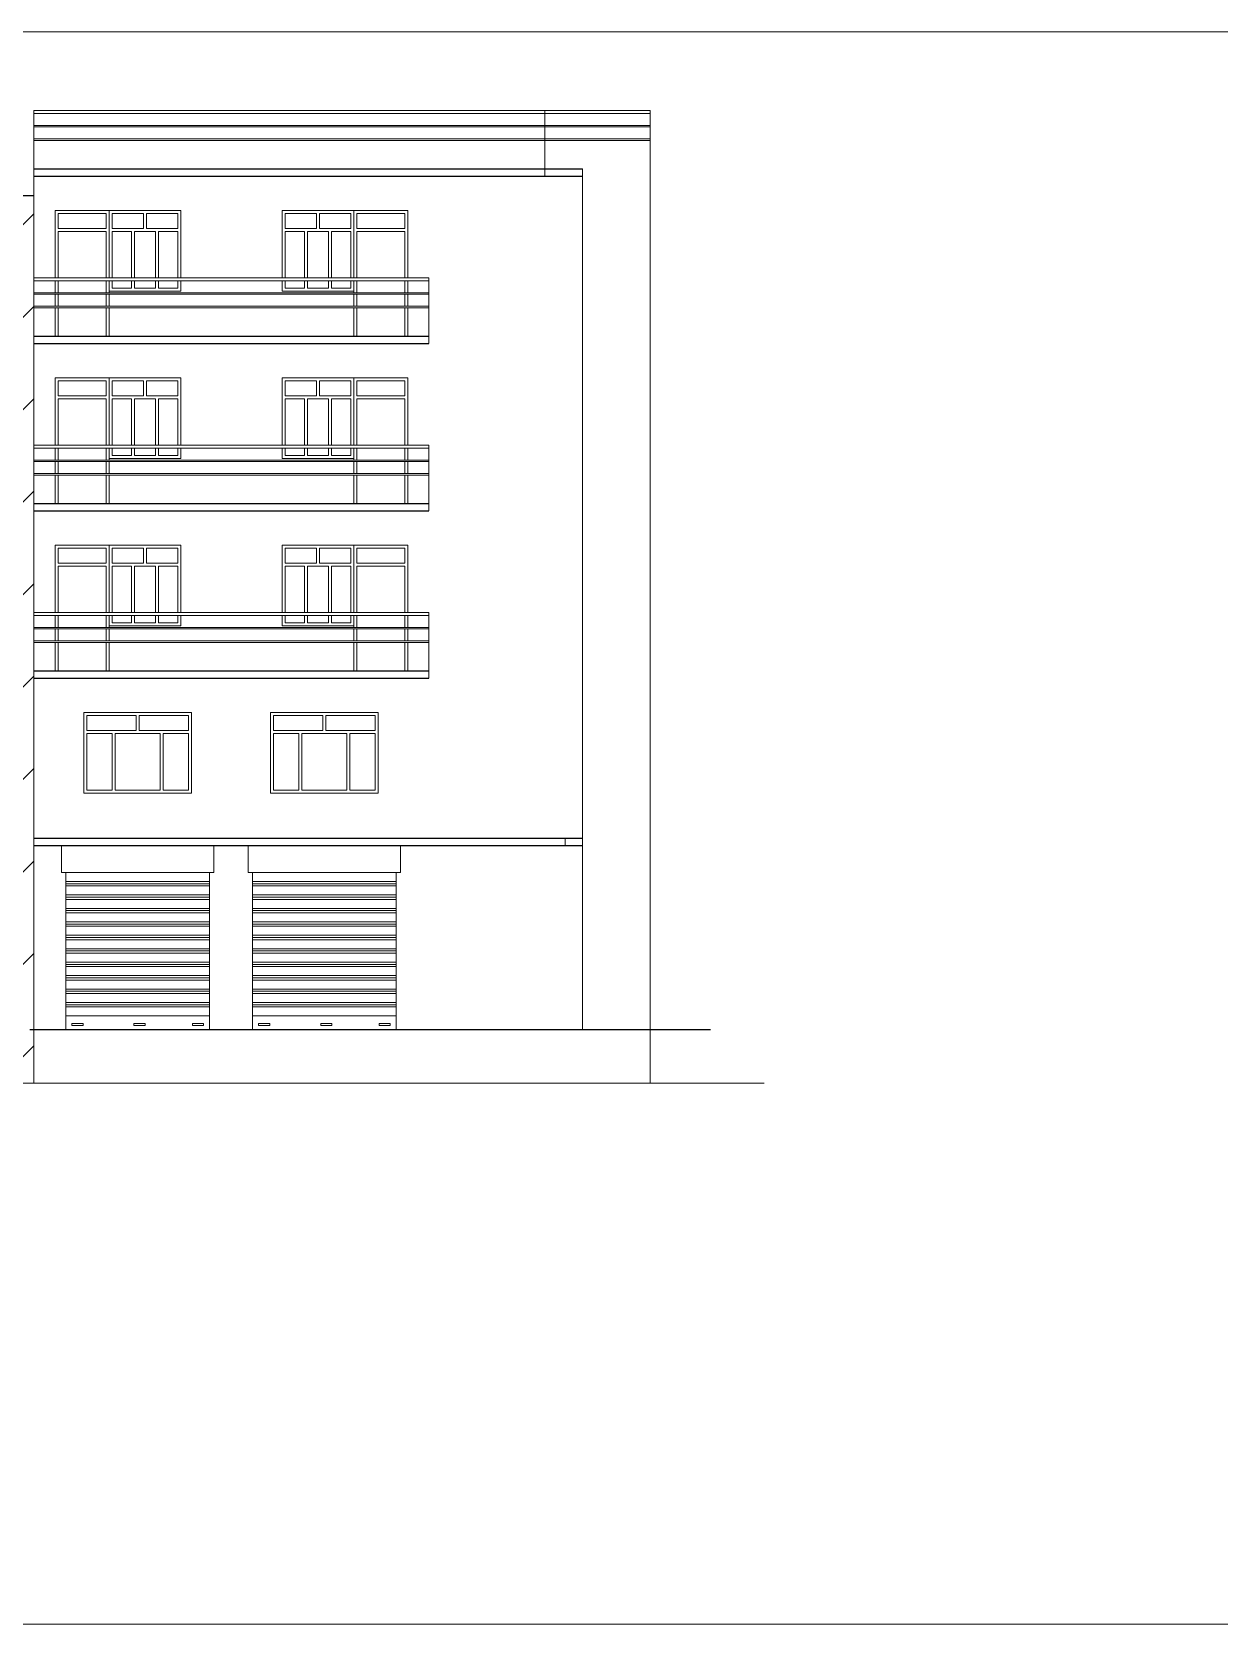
# Model space of a CAD drawing. Header units: inches. Extents: x 4069 to 291496, y -47643 to 12535.
# Drawn here: x 132431 to 133225, y -24547 to -23482 of the extents above; entities that cross this region are included whole.
import ezdxf

# ---------------------------------------------------------------- set-up
doc = ezdxf.new("R2010")
doc.units = ezdxf.units.IN
doc.header["$LTSCALE"] = 5
doc.header["$MEASUREMENT"] = 0
doc.layers.add('A-WALL', color=7, linetype='Continuous', lineweight=9)
doc.layers.add('win', color=5, linetype='Continuous', lineweight=18)
doc.layers.add('WALL', color=7, linetype='Continuous')

msp = doc.modelspace()

# ---------------------------------------------------------------- hatches: boundary and pattern name
at = {"layer": 'WALL', "linetype": 'ByBlock', "ltscale": 5, "true_color": 0xf8991e}
h = msp.add_hatch(dxfattribs=at)
h.set_pattern_fill('ANSI31', color=30, scale=350)
h.set_pattern_definition([(45, (125381.167, -20012.41), (-30.93592, 30.93592), [])])
h.paths.add_polyline_path([(131856.51553, -24185.376), (131856.51553, -24044.376), (131838.59347, -24044.376), (131838.59347, -24039.376), (131856.51553, -24039.376), (131856.51553, -23932.376), (131835.00906, -23932.376), (131835.00906, -23927.376), (131856.51553, -23927.376), (131856.51553, -23820.376), (131835.00906, -23820.376), (131835.00906, -23815.376), (131856.51553, -23815.376), (131856.51553, -23708.376), (131835.00906, -23708.376), (131835.00906, -23703.376), (131842.888, -23703.376), (131842.888, -23667.376), (131967.80707, -23667.376), (131967.80707, -23594.376), (132284.84567, -23594.376), (132284.84567, -23591.376), (132431.90501, -23591.376), (132431.90501, -24185.376)])

# ---------------------------------------------------------------- linework, layer by layer
at = {"layer": 'A-WALL', "ltscale": 5}
for p, q in [((132431.90501, -23534.376), (132799.02372, -23534.376)), ((132431.90501, -23534.376), (132431.90501, -23573.376)), ((132431.90501, -23536.376), (132844.26033, -23536.376)), ((132773.82266, -23534.376), (132773.82266, -23573.376)), ((132844.26033, -23534.376), (132799.02372, -23534.376)), ((132844.26033, -23573.376), (132844.26033, -23534.376)), ((132431.90501, -23544.376), (132844.26033, -23544.376)), ((132431.90501, -23545.376), (132844.26033, -23545.376)), ((132431.90501, -23553.376), (132844.26033, -23553.376)), ((132431.90501, -23554.376), (132844.26033, -23554.376)), ((132431.90501, -23685.376), (132431.90501, -23573.376)), ((132773.82266, -23578.376), (132773.82266, -23573.376)), ((132799.02372, -23573.376), (132799.02372, -24021.376)), ((132844.26033, -23573.376), (132844.26033, -23685.376)), ((132431.90501, -23646.376), (132696.01445, -23646.376)), ((132696.01445, -23646.376), (132696.01445, -23690.376)), ((132431.90501, -23648.376), (132696.01445, -23648.376)), ((132431.90501, -23656.376), (132696.01445, -23656.376)), ((132431.90501, -23657.376), (132696.01445, -23657.376)), ((132431.90501, -23665.376), (132696.01445, -23665.376)), ((132431.90501, -23666.376), (132696.01445, -23666.376)), ((132431.90501, -23797.376), (132431.90501, -23685.376)), ((132844.26033, -23685.376), (132844.26033, -23797.376)), ((132431.90501, -23758.376), (132696.01445, -23758.376)), ((132431.90501, -23760.376), (132696.01445, -23760.376)), ((132696.01445, -23758.376), (132696.01445, -23802.376)), ((132431.90501, -23768.376), (132696.01445, -23768.376)), ((132431.90501, -23769.376), (132696.01445, -23769.376)), ((132431.90501, -23777.376), (132696.01445, -23777.376)), ((132431.90501, -23778.376), (132696.01445, -23778.376)), ((132431.90501, -23909.376), (132431.90501, -23797.376)), ((132844.26033, -23797.376), (132844.26033, -23909.376)), ((132431.90501, -23909.376), (132431.90501, -23870.376)), ((132431.90501, -23870.376), (132696.01445, -23870.376)), ((132696.01445, -23870.376), (132696.01445, -23914.376)), ((132431.90501, -23872.376), (132696.01445, -23872.376)), ((132431.90501, -23880.376), (132696.01445, -23880.376)), ((132431.90501, -23881.376), (132696.01445, -23881.376)), ((132431.90501, -23889.376), (132696.01445, -23889.376)), ((132431.90501, -23890.376), (132696.01445, -23890.376)), ((132431.90501, -24021.376), (132431.90501, -23909.376)), ((132844.26033, -23909.376), (132844.26033, -24021.376)), ((132431.90501, -24185.376), (132431.90501, -24021.376)), ((132787.39246, -24021.376), (132787.39246, -24026.376)), ((132799.02372, -24021.376), (132799.02372, -24149.376)), ((132844.26033, -24021.376), (132844.26033, -24185.376)), ((131820.51553, -24185.376), (132920.50723, -24185.376))]:
    msp.add_line(p, q, dxfattribs=at)
at = {"layer": 'A-WALL', "color": 1, "ltscale": 5}
for p, q in [((132450.34223, -24044.376), (132450.34223, -24026.376)), ((132552.34223, -24044.376), (132552.34223, -24026.376)), ((132575.23106, -24044.376), (132575.23106, -24026.376)), ((132677.23106, -24044.376), (132677.23106, -24026.376)), ((132450.34223, -24044.376), (132552.34223, -24044.376)), ((132453.34223, -24044.376), (132453.34223, -24149.376)), ((132453.34223, -24044.376), (132453.34223, -24149.376)), ((132453.34223, -24050.376), (132549.34223, -24050.376)), ((132453.34223, -24051.876), (132549.34223, -24051.876)), ((132549.34223, -24044.376), (132549.34223, -24149.376)), ((132549.34223, -24044.376), (132549.34223, -24149.376)), ((132575.23106, -24044.376), (132677.23106, -24044.376)), ((132578.23106, -24044.376), (132578.23106, -24149.376)), ((132578.23106, -24044.376), (132578.23106, -24149.376)), ((132578.23106, -24050.376), (132674.23106, -24050.376)), ((132578.23106, -24051.876), (132674.23106, -24051.876)), ((132674.23106, -24044.376), (132674.23106, -24149.376)), ((132674.23106, -24044.376), (132674.23106, -24149.376)), ((132453.34223, -24053.376), (132549.34223, -24053.376)), ((132453.34223, -24059.376), (132549.34223, -24059.376)), ((132453.34223, -24060.876), (132549.34223, -24060.876)), ((132453.34223, -24062.376), (132549.34223, -24062.376)), ((132578.23106, -24053.376), (132674.23106, -24053.376)), ((132578.23106, -24059.376), (132674.23106, -24059.376)), ((132578.23106, -24060.876), (132674.23106, -24060.876)), ((132578.23106, -24062.376), (132674.23106, -24062.376)), ((132453.34223, -24068.376), (132549.34223, -24068.376)), ((132453.34223, -24069.876), (132549.34223, -24069.876)), ((132453.34223, -24071.376), (132549.34223, -24071.376)), ((132578.23106, -24068.376), (132674.23106, -24068.376)), ((132578.23106, -24069.876), (132674.23106, -24069.876)), ((132578.23106, -24071.376), (132674.23106, -24071.376)), ((132453.34223, -24077.376), (132549.34223, -24077.376)), ((132453.34223, -24078.876), (132549.34223, -24078.876)), ((132453.34223, -24080.376), (132549.34223, -24080.376)), ((132578.23106, -24077.376), (132674.23106, -24077.376)), ((132578.23106, -24078.876), (132674.23106, -24078.876)), ((132578.23106, -24080.376), (132674.23106, -24080.376)), ((132453.34223, -24086.376), (132549.34223, -24086.376)), ((132453.34223, -24087.876), (132549.34223, -24087.876)), ((132453.34223, -24089.376), (132549.34223, -24089.376)), ((132453.34223, -24095.376), (132549.34223, -24095.376)), ((132578.23106, -24086.376), (132674.23106, -24086.376)), ((132578.23106, -24087.876), (132674.23106, -24087.876)), ((132578.23106, -24089.376), (132674.23106, -24089.376)), ((132578.23106, -24095.376), (132674.23106, -24095.376)), ((132453.34223, -24096.876), (132549.34223, -24096.876)), ((132453.34223, -24098.376), (132549.34223, -24098.376)), ((132453.34223, -24104.376), (132549.34223, -24104.376)), ((132453.34223, -24105.876), (132549.34223, -24105.876)), ((132578.23106, -24096.876), (132674.23106, -24096.876)), ((132578.23106, -24098.376), (132674.23106, -24098.376)), ((132578.23106, -24104.376), (132674.23106, -24104.376)), ((132578.23106, -24105.876), (132674.23106, -24105.876)), ((132453.34223, -24107.376), (132549.34223, -24107.376)), ((132453.34223, -24113.376), (132549.34223, -24113.376)), ((132453.34223, -24114.876), (132549.34223, -24114.876)), ((132453.34223, -24116.376), (132549.34223, -24116.376)), ((132578.23106, -24107.376), (132674.23106, -24107.376)), ((132578.23106, -24113.376), (132674.23106, -24113.376)), ((132578.23106, -24114.876), (132674.23106, -24114.876)), ((132578.23106, -24116.376), (132674.23106, -24116.376)), ((132453.34223, -24122.376), (132549.34223, -24122.376)), ((132453.34223, -24123.876), (132549.34223, -24123.876)), ((132453.34223, -24125.376), (132549.34223, -24125.376)), ((132578.23106, -24122.376), (132674.23106, -24122.376)), ((132578.23106, -24123.876), (132674.23106, -24123.876)), ((132578.23106, -24125.376), (132674.23106, -24125.376)), ((132453.34223, -24131.376), (132549.34223, -24131.376)), ((132453.34223, -24132.876), (132549.34223, -24132.876)), ((132453.34223, -24134.376), (132549.34223, -24134.376)), ((132578.23106, -24131.376), (132674.23106, -24131.376)), ((132578.23106, -24132.876), (132674.23106, -24132.876)), ((132578.23106, -24134.376), (132674.23106, -24134.376)), ((132453.34223, -24140.376), (132549.34223, -24140.376)), ((132578.23106, -24140.376), (132674.23106, -24140.376))]:
    msp.add_line(p, q, dxfattribs=at)
at = {"layer": 'A-WALL', "ltscale": 5}
msp.add_lwpolyline([(131627.1187, -23481.74619), (137443.05024, -23481.74619), (137443.05024, -24547.45177), (131627.1187, -24547.45177)], close=True, dxfattribs=at)
at = {"layer": 'A-WALL', "color": 1, "ltscale": 5}
for points in [[(132457.34223, -24145.45142), (132464.82916, -24145.45142), (132464.82916, -24146.78349), (132457.34223, -24146.78349)], [(132498.88721, -24145.45142), (132506.37414, -24145.45142), (132506.37414, -24146.78349), (132498.88721, -24146.78349)], [(132545.42297, -24145.45142), (132537.93604, -24145.45142), (132537.93604, -24146.78349), (132545.42297, -24146.78349)], [(132582.23106, -24145.45142), (132589.71799, -24145.45142), (132589.71799, -24146.78349), (132582.23106, -24146.78349)], [(132623.77604, -24145.45142), (132631.26297, -24145.45142), (132631.26297, -24146.78349), (132623.77604, -24146.78349)], [(132670.3118, -24145.45142), (132662.82487, -24145.45142), (132662.82487, -24146.78349), (132670.3118, -24146.78349)]]:
    msp.add_lwpolyline(points, close=True, dxfattribs=at)
at = {"layer": 'WALL', "color": 2, "linetype": 'ByBlock', "ltscale": 5}
for p, q in [((132431.90501, -23573.376), (132799.02372, -23573.376)), ((132431.90501, -23578.376), (132799.02372, -23578.376)), ((132284.84567, -23591.376), (132431.90501, -23591.376)), ((132431.90501, -23685.376), (132696.01445, -23685.376)), ((132431.90501, -23690.376), (132696.01445, -23690.376)), ((132431.90501, -23797.376), (132696.01445, -23797.376)), ((132431.90501, -23802.376), (132696.01445, -23802.376)), ((132431.90501, -23909.376), (132696.01445, -23909.376)), ((132431.90501, -23914.376), (132696.01445, -23914.376)), ((132431.90501, -24021.376), (132799.02372, -24021.376)), ((132431.90501, -24026.376), (132799.02372, -24026.376)), ((132429.26035, -24149.376), (132884.50723, -24149.376))]:
    msp.add_line(p, q, dxfattribs=at)
at = {"layer": 'win'}
for p, q in [((132446.2368, -23601.376), (132482.2368, -23601.376)), ((132446.2368, -23646.376), (132446.2368, -23601.376)), ((132448.2368, -23603.376), (132480.2368, -23603.376)), ((132448.2368, -23613.376), (132448.2368, -23603.376)), ((132480.2368, -23603.376), (132480.2368, -23613.376)), ((132482.2368, -23601.376), (132530.2368, -23601.376)), ((132482.2368, -23646.376), (132482.2368, -23601.376)), ((132482.2368, -23601.376), (132482.2368, -23646.376)), ((132484.2368, -23603.376), (132505.2368, -23603.376)), ((132484.2368, -23613.376), (132484.2368, -23603.376)), ((132505.2368, -23613.376), (132505.2368, -23603.376)), ((132507.2368, -23603.376), (132528.2368, -23603.376)), ((132507.2368, -23613.376), (132507.2368, -23603.376)), ((132528.2368, -23613.376), (132528.2368, -23603.376)), ((132530.2368, -23646.376), (132530.2368, -23601.376)), ((132598.01445, -23601.376), (132646.01445, -23601.376)), ((132598.01445, -23646.376), (132598.01445, -23601.376)), ((132600.01445, -23603.376), (132621.01445, -23603.376)), ((132600.01445, -23613.376), (132600.01445, -23603.376)), ((132621.01445, -23613.376), (132621.01445, -23603.376)), ((132623.01445, -23603.376), (132644.01445, -23603.376)), ((132623.01445, -23613.376), (132623.01445, -23603.376)), ((132644.01445, -23613.376), (132644.01445, -23603.376)), ((132646.01445, -23646.376), (132646.01445, -23601.376)), ((132646.01445, -23601.376), (132682.01445, -23601.376)), ((132646.01445, -23646.376), (132646.01445, -23601.376)), ((132648.01445, -23603.376), (132680.01445, -23603.376)), ((132648.01445, -23613.376), (132648.01445, -23603.376)), ((132680.01445, -23603.376), (132680.01445, -23613.376)), ((132682.01445, -23601.376), (132682.01445, -23646.376)), ((132480.2368, -23613.376), (132448.2368, -23613.376)), ((132448.2368, -23646.376), (132448.2368, -23615.376)), ((132480.2368, -23615.376), (132448.2368, -23615.376)), ((132480.2368, -23615.376), (132480.2368, -23646.376)), ((132484.2368, -23613.376), (132505.2368, -23613.376)), ((132484.2368, -23615.376), (132497.2368, -23615.376)), ((132484.2368, -23646.376), (132484.2368, -23615.376)), ((132497.2368, -23615.376), (132497.2368, -23646.376)), ((132499.2368, -23615.376), (132513.2368, -23615.376)), ((132499.2368, -23615.376), (132499.2368, -23646.376)), ((132507.2368, -23613.376), (132528.2368, -23613.376)), ((132513.2368, -23615.376), (132513.2368, -23646.376)), ((132515.2368, -23615.376), (132528.2368, -23615.376)), ((132515.2368, -23615.376), (132515.2368, -23646.376)), ((132528.2368, -23646.376), (132528.2368, -23615.376)), ((132600.01445, -23613.376), (132621.01445, -23613.376)), ((132600.01445, -23615.376), (132613.01445, -23615.376)), ((132600.01445, -23646.376), (132600.01445, -23615.376)), ((132613.01445, -23615.376), (132613.01445, -23646.376)), ((132615.01445, -23615.376), (132629.01445, -23615.376)), ((132615.01445, -23615.376), (132615.01445, -23646.376)), ((132623.01445, -23613.376), (132644.01445, -23613.376)), ((132629.01445, -23615.376), (132629.01445, -23646.376)), ((132631.01445, -23615.376), (132644.01445, -23615.376)), ((132631.01445, -23615.376), (132631.01445, -23646.376)), ((132644.01445, -23646.376), (132644.01445, -23615.376)), ((132680.01445, -23613.376), (132648.01445, -23613.376)), ((132648.01445, -23646.376), (132648.01445, -23615.376)), ((132680.01445, -23615.376), (132648.01445, -23615.376)), ((132680.01445, -23615.376), (132680.01445, -23646.376)), ((132446.2368, -23656.376), (132446.2368, -23648.376)), ((132446.2368, -23665.376), (132446.2368, -23657.376)), ((132448.2368, -23656.376), (132448.2368, -23648.376)), ((132448.2368, -23665.376), (132448.2368, -23657.376)), ((132480.2368, -23648.376), (132480.2368, -23656.376)), ((132480.2368, -23657.376), (132480.2368, -23665.376)), ((132482.2368, -23655.376), (132482.2368, -23648.376)), ((132482.2368, -23648.376), (132482.2368, -23656.376)), ((132482.2368, -23655.376), (132530.2368, -23655.376)), ((132482.2368, -23657.376), (132482.2368, -23665.376)), ((132484.2368, -23653.376), (132484.2368, -23648.376)), ((132484.2368, -23653.376), (132497.2368, -23653.376)), ((132497.2368, -23648.376), (132497.2368, -23653.376)), ((132499.2368, -23648.376), (132499.2368, -23653.376)), ((132499.2368, -23653.376), (132513.2368, -23653.376)), ((132513.2368, -23648.376), (132513.2368, -23653.376)), ((132515.2368, -23648.376), (132515.2368, -23653.376)), ((132515.2368, -23653.376), (132528.2368, -23653.376)), ((132528.2368, -23653.376), (132528.2368, -23648.376)), ((132530.2368, -23655.376), (132530.2368, -23648.376)), ((132598.01445, -23655.376), (132598.01445, -23648.376)), ((132598.01445, -23655.376), (132646.01445, -23655.376)), ((132600.01445, -23653.376), (132600.01445, -23648.376)), ((132600.01445, -23653.376), (132613.01445, -23653.376)), ((132613.01445, -23648.376), (132613.01445, -23653.376)), ((132615.01445, -23648.376), (132615.01445, -23653.376)), ((132615.01445, -23653.376), (132629.01445, -23653.376)), ((132629.01445, -23648.376), (132629.01445, -23653.376)), ((132631.01445, -23648.376), (132631.01445, -23653.376)), ((132631.01445, -23653.376), (132644.01445, -23653.376)), ((132644.01445, -23653.376), (132644.01445, -23648.376)), ((132646.01445, -23655.376), (132646.01445, -23648.376)), ((132646.01445, -23656.376), (132646.01445, -23648.376)), ((132646.01445, -23665.376), (132646.01445, -23657.376)), ((132648.01445, -23656.376), (132648.01445, -23648.376)), ((132648.01445, -23665.376), (132648.01445, -23657.376)), ((132680.01445, -23648.376), (132680.01445, -23656.376)), ((132680.01445, -23657.376), (132680.01445, -23665.376)), ((132682.01445, -23648.376), (132682.01445, -23656.376)), ((132682.01445, -23657.376), (132682.01445, -23665.376)), ((132446.2368, -23685.376), (132446.2368, -23666.376)), ((132448.2368, -23685.376), (132448.2368, -23666.376)), ((132480.2368, -23666.376), (132480.2368, -23685.376)), ((132482.2368, -23666.376), (132482.2368, -23685.376)), ((132646.01445, -23685.376), (132646.01445, -23666.376)), ((132648.01445, -23685.376), (132648.01445, -23666.376)), ((132680.01445, -23666.376), (132680.01445, -23685.376)), ((132682.01445, -23666.376), (132682.01445, -23685.376)), ((132446.2368, -23713.376), (132482.2368, -23713.376)), ((132446.2368, -23758.376), (132446.2368, -23713.376)), ((132448.2368, -23715.376), (132480.2368, -23715.376)), ((132448.2368, -23725.376), (132448.2368, -23715.376)), ((132480.2368, -23715.376), (132480.2368, -23725.376)), ((132482.2368, -23713.376), (132530.2368, -23713.376)), ((132482.2368, -23758.376), (132482.2368, -23713.376)), ((132482.2368, -23713.376), (132482.2368, -23758.376)), ((132484.2368, -23715.376), (132505.2368, -23715.376)), ((132484.2368, -23725.376), (132484.2368, -23715.376)), ((132505.2368, -23725.376), (132505.2368, -23715.376)), ((132507.2368, -23715.376), (132528.2368, -23715.376)), ((132507.2368, -23725.376), (132507.2368, -23715.376)), ((132528.2368, -23725.376), (132528.2368, -23715.376)), ((132530.2368, -23758.376), (132530.2368, -23713.376)), ((132598.01445, -23713.376), (132646.01445, -23713.376)), ((132598.01445, -23758.376), (132598.01445, -23713.376)), ((132600.01445, -23715.376), (132621.01445, -23715.376)), ((132600.01445, -23725.376), (132600.01445, -23715.376)), ((132621.01445, -23725.376), (132621.01445, -23715.376)), ((132623.01445, -23715.376), (132644.01445, -23715.376)), ((132623.01445, -23725.376), (132623.01445, -23715.376)), ((132644.01445, -23725.376), (132644.01445, -23715.376)), ((132646.01445, -23758.376), (132646.01445, -23713.376)), ((132646.01445, -23713.376), (132682.01445, -23713.376)), ((132646.01445, -23758.376), (132646.01445, -23713.376)), ((132648.01445, -23715.376), (132680.01445, -23715.376)), ((132648.01445, -23725.376), (132648.01445, -23715.376)), ((132680.01445, -23715.376), (132680.01445, -23725.376)), ((132682.01445, -23713.376), (132682.01445, -23758.376)), ((132480.2368, -23725.376), (132448.2368, -23725.376)), ((132448.2368, -23758.376), (132448.2368, -23727.376)), ((132480.2368, -23727.376), (132448.2368, -23727.376)), ((132480.2368, -23727.376), (132480.2368, -23758.376)), ((132484.2368, -23725.376), (132505.2368, -23725.376)), ((132484.2368, -23727.376), (132497.2368, -23727.376)), ((132484.2368, -23758.376), (132484.2368, -23727.376)), ((132497.2368, -23727.376), (132497.2368, -23758.376)), ((132499.2368, -23727.376), (132513.2368, -23727.376)), ((132499.2368, -23727.376), (132499.2368, -23758.376)), ((132507.2368, -23725.376), (132528.2368, -23725.376)), ((132513.2368, -23727.376), (132513.2368, -23758.376)), ((132515.2368, -23727.376), (132528.2368, -23727.376)), ((132515.2368, -23727.376), (132515.2368, -23758.376)), ((132528.2368, -23758.376), (132528.2368, -23727.376)), ((132600.01445, -23725.376), (132621.01445, -23725.376)), ((132600.01445, -23727.376), (132613.01445, -23727.376)), ((132600.01445, -23758.376), (132600.01445, -23727.376)), ((132613.01445, -23727.376), (132613.01445, -23758.376)), ((132615.01445, -23727.376), (132629.01445, -23727.376)), ((132615.01445, -23727.376), (132615.01445, -23758.376)), ((132623.01445, -23725.376), (132644.01445, -23725.376)), ((132629.01445, -23727.376), (132629.01445, -23758.376)), ((132631.01445, -23727.376), (132644.01445, -23727.376)), ((132631.01445, -23727.376), (132631.01445, -23758.376)), ((132644.01445, -23758.376), (132644.01445, -23727.376)), ((132680.01445, -23725.376), (132648.01445, -23725.376)), ((132648.01445, -23758.376), (132648.01445, -23727.376)), ((132680.01445, -23727.376), (132648.01445, -23727.376)), ((132680.01445, -23727.376), (132680.01445, -23758.376)), ((132446.2368, -23768.376), (132446.2368, -23760.376)), ((132448.2368, -23768.376), (132448.2368, -23760.376)), ((132480.2368, -23760.376), (132480.2368, -23768.376)), ((132482.2368, -23767.376), (132482.2368, -23760.376)), ((132482.2368, -23760.376), (132482.2368, -23768.376)), ((132484.2368, -23765.376), (132484.2368, -23760.376)), ((132497.2368, -23760.376), (132497.2368, -23765.376)), ((132499.2368, -23760.376), (132499.2368, -23765.376)), ((132513.2368, -23760.376), (132513.2368, -23765.376)), ((132515.2368, -23760.376), (132515.2368, -23765.376)), ((132528.2368, -23765.376), (132528.2368, -23760.376)), ((132530.2368, -23767.376), (132530.2368, -23760.376)), ((132598.01445, -23767.376), (132598.01445, -23760.376)), ((132600.01445, -23765.376), (132600.01445, -23760.376)), ((132613.01445, -23760.376), (132613.01445, -23765.376)), ((132615.01445, -23760.376), (132615.01445, -23765.376)), ((132629.01445, -23760.376), (132629.01445, -23765.376)), ((132631.01445, -23760.376), (132631.01445, -23765.376)), ((132644.01445, -23765.376), (132644.01445, -23760.376)), ((132646.01445, -23767.376), (132646.01445, -23760.376)), ((132646.01445, -23768.376), (132646.01445, -23760.376)), ((132648.01445, -23768.376), (132648.01445, -23760.376)), ((132680.01445, -23760.376), (132680.01445, -23768.376)), ((132682.01445, -23760.376), (132682.01445, -23768.376)), ((132446.2368, -23777.376), (132446.2368, -23769.376)), ((132448.2368, -23777.376), (132448.2368, -23769.376)), ((132480.2368, -23769.376), (132480.2368, -23777.376)), ((132482.2368, -23767.376), (132530.2368, -23767.376)), ((132482.2368, -23769.376), (132482.2368, -23777.376)), ((132484.2368, -23765.376), (132497.2368, -23765.376)), ((132499.2368, -23765.376), (132513.2368, -23765.376)), ((132515.2368, -23765.376), (132528.2368, -23765.376)), ((132598.01445, -23767.376), (132646.01445, -23767.376)), ((132600.01445, -23765.376), (132613.01445, -23765.376)), ((132615.01445, -23765.376), (132629.01445, -23765.376)), ((132631.01445, -23765.376), (132644.01445, -23765.376)), ((132646.01445, -23777.376), (132646.01445, -23769.376)), ((132648.01445, -23777.376), (132648.01445, -23769.376)), ((132680.01445, -23769.376), (132680.01445, -23777.376)), ((132682.01445, -23769.376), (132682.01445, -23777.376)), ((132446.2368, -23797.376), (132446.2368, -23778.376)), ((132448.2368, -23797.376), (132448.2368, -23778.376)), ((132480.2368, -23778.376), (132480.2368, -23797.376)), ((132482.2368, -23778.376), (132482.2368, -23797.376)), ((132646.01445, -23797.376), (132646.01445, -23778.376)), ((132648.01445, -23797.376), (132648.01445, -23778.376)), ((132680.01445, -23778.376), (132680.01445, -23797.376)), ((132682.01445, -23778.376), (132682.01445, -23797.376)), ((132446.2368, -23825.376), (132482.2368, -23825.376)), ((132446.2368, -23870.376), (132446.2368, -23825.376)), ((132448.2368, -23827.376), (132480.2368, -23827.376)), ((132448.2368, -23837.376), (132448.2368, -23827.376)), ((132480.2368, -23827.376), (132480.2368, -23837.376)), ((132482.2368, -23825.376), (132530.2368, -23825.376)), ((132482.2368, -23825.376), (132482.2368, -23870.376)), ((132482.2368, -23870.376), (132482.2368, -23825.376)), ((132484.2368, -23827.376), (132505.2368, -23827.376)), ((132484.2368, -23837.376), (132484.2368, -23827.376)), ((132505.2368, -23837.376), (132505.2368, -23827.376)), ((132507.2368, -23827.376), (132528.2368, -23827.376)), ((132507.2368, -23837.376), (132507.2368, -23827.376)), ((132528.2368, -23837.376), (132528.2368, -23827.376)), ((132530.2368, -23870.376), (132530.2368, -23825.376)), ((132598.01445, -23825.376), (132646.01445, -23825.376)), ((132598.01445, -23870.376), (132598.01445, -23825.376)), ((132600.01445, -23827.376), (132621.01445, -23827.376)), ((132600.01445, -23837.376), (132600.01445, -23827.376)), ((132621.01445, -23837.376), (132621.01445, -23827.376)), ((132623.01445, -23827.376), (132644.01445, -23827.376)), ((132623.01445, -23837.376), (132623.01445, -23827.376)), ((132644.01445, -23837.376), (132644.01445, -23827.376)), ((132646.01445, -23825.376), (132682.01445, -23825.376)), ((132646.01445, -23870.376), (132646.01445, -23825.376)), ((132646.01445, -23870.376), (132646.01445, -23825.376)), ((132648.01445, -23827.376), (132680.01445, -23827.376)), ((132648.01445, -23837.376), (132648.01445, -23827.376)), ((132680.01445, -23827.376), (132680.01445, -23837.376)), ((132682.01445, -23825.376), (132682.01445, -23870.376)), ((132480.2368, -23837.376), (132448.2368, -23837.376)), ((132480.2368, -23839.376), (132448.2368, -23839.376)), ((132448.2368, -23870.376), (132448.2368, -23839.376)), ((132480.2368, -23839.376), (132480.2368, -23870.376)), ((132484.2368, -23837.376), (132505.2368, -23837.376)), ((132484.2368, -23839.376), (132497.2368, -23839.376)), ((132484.2368, -23870.376), (132484.2368, -23839.376)), ((132497.2368, -23839.376), (132497.2368, -23870.376)), ((132499.2368, -23839.376), (132513.2368, -23839.376)), ((132499.2368, -23839.376), (132499.2368, -23870.376)), ((132507.2368, -23837.376), (132528.2368, -23837.376)), ((132513.2368, -23839.376), (132513.2368, -23870.376)), ((132515.2368, -23839.376), (132528.2368, -23839.376)), ((132515.2368, -23839.376), (132515.2368, -23870.376)), ((132528.2368, -23870.376), (132528.2368, -23839.376)), ((132600.01445, -23837.376), (132621.01445, -23837.376)), ((132600.01445, -23839.376), (132613.01445, -23839.376)), ((132600.01445, -23870.376), (132600.01445, -23839.376)), ((132613.01445, -23839.376), (132613.01445, -23870.376)), ((132615.01445, -23839.376), (132629.01445, -23839.376)), ((132615.01445, -23839.376), (132615.01445, -23870.376)), ((132623.01445, -23837.376), (132644.01445, -23837.376)), ((132629.01445, -23839.376), (132629.01445, -23870.376)), ((132631.01445, -23839.376), (132644.01445, -23839.376)), ((132631.01445, -23839.376), (132631.01445, -23870.376)), ((132644.01445, -23870.376), (132644.01445, -23839.376)), ((132680.01445, -23837.376), (132648.01445, -23837.376)), ((132680.01445, -23839.376), (132648.01445, -23839.376)), ((132648.01445, -23870.376), (132648.01445, -23839.376)), ((132680.01445, -23839.376), (132680.01445, -23870.376)), ((132446.2368, -23880.376), (132446.2368, -23872.376)), ((132446.2368, -23889.376), (132446.2368, -23881.376)), ((132448.2368, -23880.376), (132448.2368, -23872.376)), ((132448.2368, -23889.376), (132448.2368, -23881.376)), ((132480.2368, -23872.376), (132480.2368, -23880.376)), ((132480.2368, -23881.376), (132480.2368, -23889.376)), ((132482.2368, -23879.376), (132482.2368, -23872.376)), ((132482.2368, -23872.376), (132482.2368, -23880.376)), ((132482.2368, -23879.376), (132530.2368, -23879.376)), ((132482.2368, -23881.376), (132482.2368, -23889.376)), ((132484.2368, -23877.376), (132484.2368, -23872.376)), ((132484.2368, -23877.376), (132497.2368, -23877.376)), ((132497.2368, -23872.376), (132497.2368, -23877.376)), ((132499.2368, -23872.376), (132499.2368, -23877.376)), ((132499.2368, -23877.376), (132513.2368, -23877.376)), ((132513.2368, -23872.376), (132513.2368, -23877.376)), ((132515.2368, -23872.376), (132515.2368, -23877.376)), ((132515.2368, -23877.376), (132528.2368, -23877.376)), ((132528.2368, -23877.376), (132528.2368, -23872.376)), ((132530.2368, -23879.376), (132530.2368, -23872.376)), ((132598.01445, -23879.376), (132598.01445, -23872.376)), ((132598.01445, -23879.376), (132646.01445, -23879.376)), ((132600.01445, -23877.376), (132600.01445, -23872.376)), ((132600.01445, -23877.376), (132613.01445, -23877.376)), ((132613.01445, -23872.376), (132613.01445, -23877.376)), ((132615.01445, -23872.376), (132615.01445, -23877.376)), ((132615.01445, -23877.376), (132629.01445, -23877.376)), ((132629.01445, -23872.376), (132629.01445, -23877.376)), ((132631.01445, -23872.376), (132631.01445, -23877.376)), ((132631.01445, -23877.376), (132644.01445, -23877.376)), ((132644.01445, -23877.376), (132644.01445, -23872.376)), ((132646.01445, -23879.376), (132646.01445, -23872.376)), ((132646.01445, -23880.376), (132646.01445, -23872.376)), ((132646.01445, -23889.376), (132646.01445, -23881.376)), ((132648.01445, -23880.376), (132648.01445, -23872.376)), ((132648.01445, -23889.376), (132648.01445, -23881.376)), ((132680.01445, -23872.376), (132680.01445, -23880.376)), ((132680.01445, -23881.376), (132680.01445, -23889.376)), ((132682.01445, -23872.376), (132682.01445, -23880.376)), ((132682.01445, -23881.376), (132682.01445, -23889.376)), ((132446.2368, -23909.376), (132446.2368, -23890.376)), ((132448.2368, -23909.376), (132448.2368, -23890.376)), ((132480.2368, -23890.376), (132480.2368, -23909.376)), ((132482.2368, -23890.376), (132482.2368, -23909.376)), ((132646.01445, -23909.376), (132646.01445, -23890.376)), ((132648.01445, -23909.376), (132648.01445, -23890.376)), ((132680.01445, -23890.376), (132680.01445, -23909.376)), ((132682.01445, -23890.376), (132682.01445, -23909.376)), ((132465.34223, -23937.376), (132537.34223, -23937.376)), ((132465.34223, -23991.376), (132465.34223, -23937.376)), ((132467.34223, -23939.376), (132500.34223, -23939.376)), ((132467.34223, -23949.376), (132467.34223, -23939.376)), ((132500.34223, -23949.376), (132500.34223, -23939.376)), ((132502.34223, -23939.376), (132535.34223, -23939.376)), ((132502.34223, -23949.376), (132502.34223, -23939.376)), ((132535.34223, -23949.376), (132535.34223, -23939.376)), ((132537.34223, -23991.376), (132537.34223, -23937.376)), ((132590.23106, -23937.376), (132662.23106, -23937.376)), ((132590.23106, -23991.376), (132590.23106, -23937.376)), ((132592.23106, -23939.376), (132625.23106, -23939.376)), ((132592.23106, -23949.376), (132592.23106, -23939.376)), ((132625.23106, -23949.376), (132625.23106, -23939.376)), ((132627.23106, -23939.376), (132660.23106, -23939.376)), ((132627.23106, -23949.376), (132627.23106, -23939.376)), ((132660.23106, -23949.376), (132660.23106, -23939.376)), ((132662.23106, -23991.376), (132662.23106, -23937.376)), ((132467.34223, -23949.376), (132500.34223, -23949.376)), ((132467.34223, -23951.376), (132484.34223, -23951.376)), ((132467.34223, -23989.376), (132467.34223, -23951.376)), ((132484.34223, -23951.376), (132484.34223, -23989.376)), ((132486.34223, -23951.376), (132516.34223, -23951.376)), ((132486.34223, -23951.376), (132486.34223, -23989.376)), ((132502.34223, -23949.376), (132535.34223, -23949.376)), ((132516.34223, -23951.376), (132516.34223, -23989.376)), ((132518.34223, -23951.376), (132535.34223, -23951.376)), ((132518.34223, -23951.376), (132518.34223, -23989.376)), ((132535.34223, -23989.376), (132535.34223, -23951.376)), ((132592.23106, -23949.376), (132625.23106, -23949.376)), ((132592.23106, -23951.376), (132609.23106, -23951.376)), ((132592.23106, -23989.376), (132592.23106, -23951.376)), ((132609.23106, -23951.376), (132609.23106, -23989.376)), ((132611.23106, -23951.376), (132641.23106, -23951.376)), ((132611.23106, -23951.376), (132611.23106, -23989.376)), ((132627.23106, -23949.376), (132660.23106, -23949.376)), ((132641.23106, -23951.376), (132641.23106, -23989.376)), ((132643.23106, -23951.376), (132660.23106, -23951.376)), ((132643.23106, -23951.376), (132643.23106, -23989.376)), ((132660.23106, -23989.376), (132660.23106, -23951.376)), ((132465.34223, -23991.376), (132537.34223, -23991.376)), ((132467.34223, -23989.376), (132484.34223, -23989.376)), ((132486.34223, -23989.376), (132516.34223, -23989.376)), ((132518.34223, -23989.376), (132535.34223, -23989.376)), ((132590.23106, -23991.376), (132662.23106, -23991.376)), ((132592.23106, -23989.376), (132609.23106, -23989.376)), ((132611.23106, -23989.376), (132641.23106, -23989.376)), ((132643.23106, -23989.376), (132660.23106, -23989.376))]:
    msp.add_line(p, q, dxfattribs=at)

doc.saveas('drawing.dxf')
